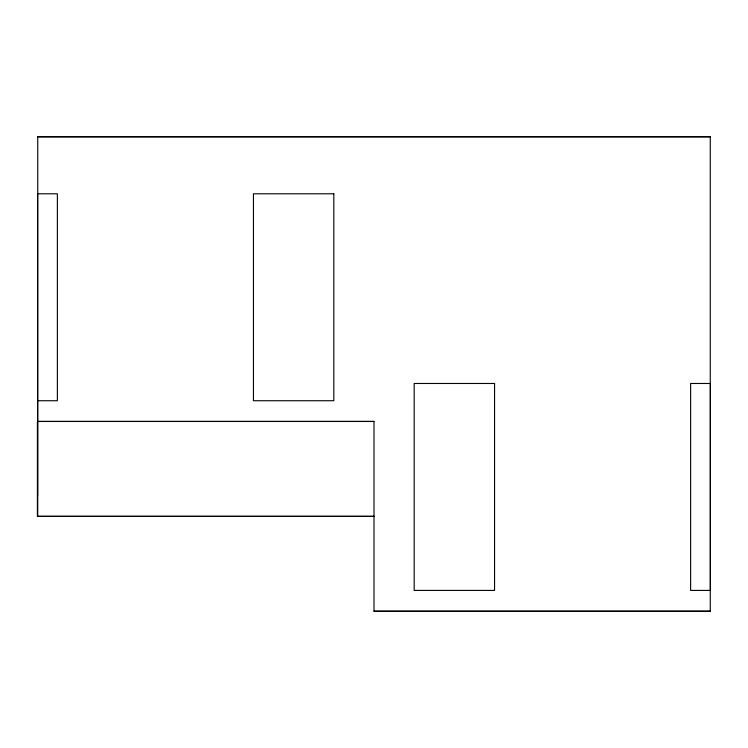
<?xml version="1.0" encoding="UTF-8"?>
<svg xmlns="http://www.w3.org/2000/svg" width="748" height="748" viewBox="0 0 748 748"><rect width="100%" height="100%" fill="white"/><g stroke="black" fill="none" stroke-linecap="round" stroke-linejoin="round"><path stroke-width="1.12" d="M37.4 136.65L710.6 136.65M37.587 400.732L57.372 400.732L57.372 193.797L37.587 193.797L37.587 495.569M37.737 421.423L374 421.423L374 611.35L710.478 611.35M374 421.47L37.4 421.47L37.4 516.41L374 516.41M374 516.27L37.737 516.27L37.737 136.893L710.263 136.893L710.263 611.107M374 611.107L710.039 611.107M333.814 193.797L253.441 193.797L253.441 400.732L333.814 400.732L333.814 193.797M494.559 383.481L414.186 383.481L414.186 590.415L494.559 590.415L494.559 383.481M710.413 383.481L690.628 383.481L690.628 590.415L710.413 590.415L710.413 383.481"/></g></svg>
